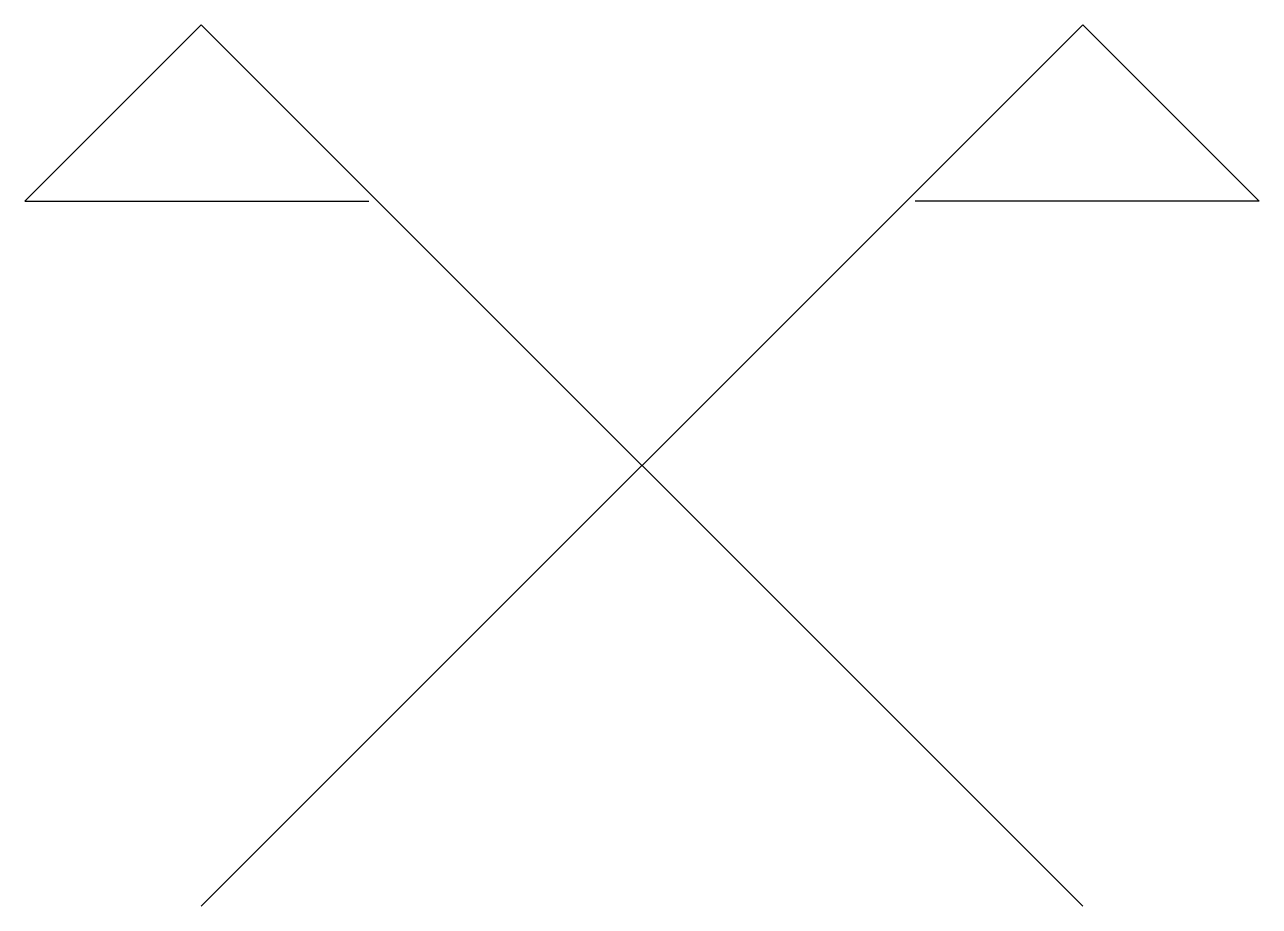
# Model space of a CAD drawing. Extents: x 37527 to 40002, y 16587 to 18355.
import ezdxf

# ---------------------------------------------------------------- set-up
doc = ezdxf.new("R2010")
doc.units = 0
doc.header["$LTSCALE"] = 100
doc.layers.get('0').update_dxf_attribs({"linetype": 'CONTINUOUS'})

msp = doc.modelspace()

# ---------------------------------------------------------------- linework, layer by layer
at = {"color": 0}
for p, q in [((37880.4, 18355.1), (37526.8, 18001.6)), ((37880.4, 18355.1), (39648.1, 16587.4)), ((37880.4, 16587.4), (39648.1, 18355.1)), ((39648.1, 18355.1), (40001.7, 18001.6)), ((37526.8, 18001.6), (38217, 18001.6)), ((40001.7, 18001.6), (39311.5, 18001.6))]:
    msp.add_line(p, q, dxfattribs=at)

doc.saveas('drawing.dxf')
